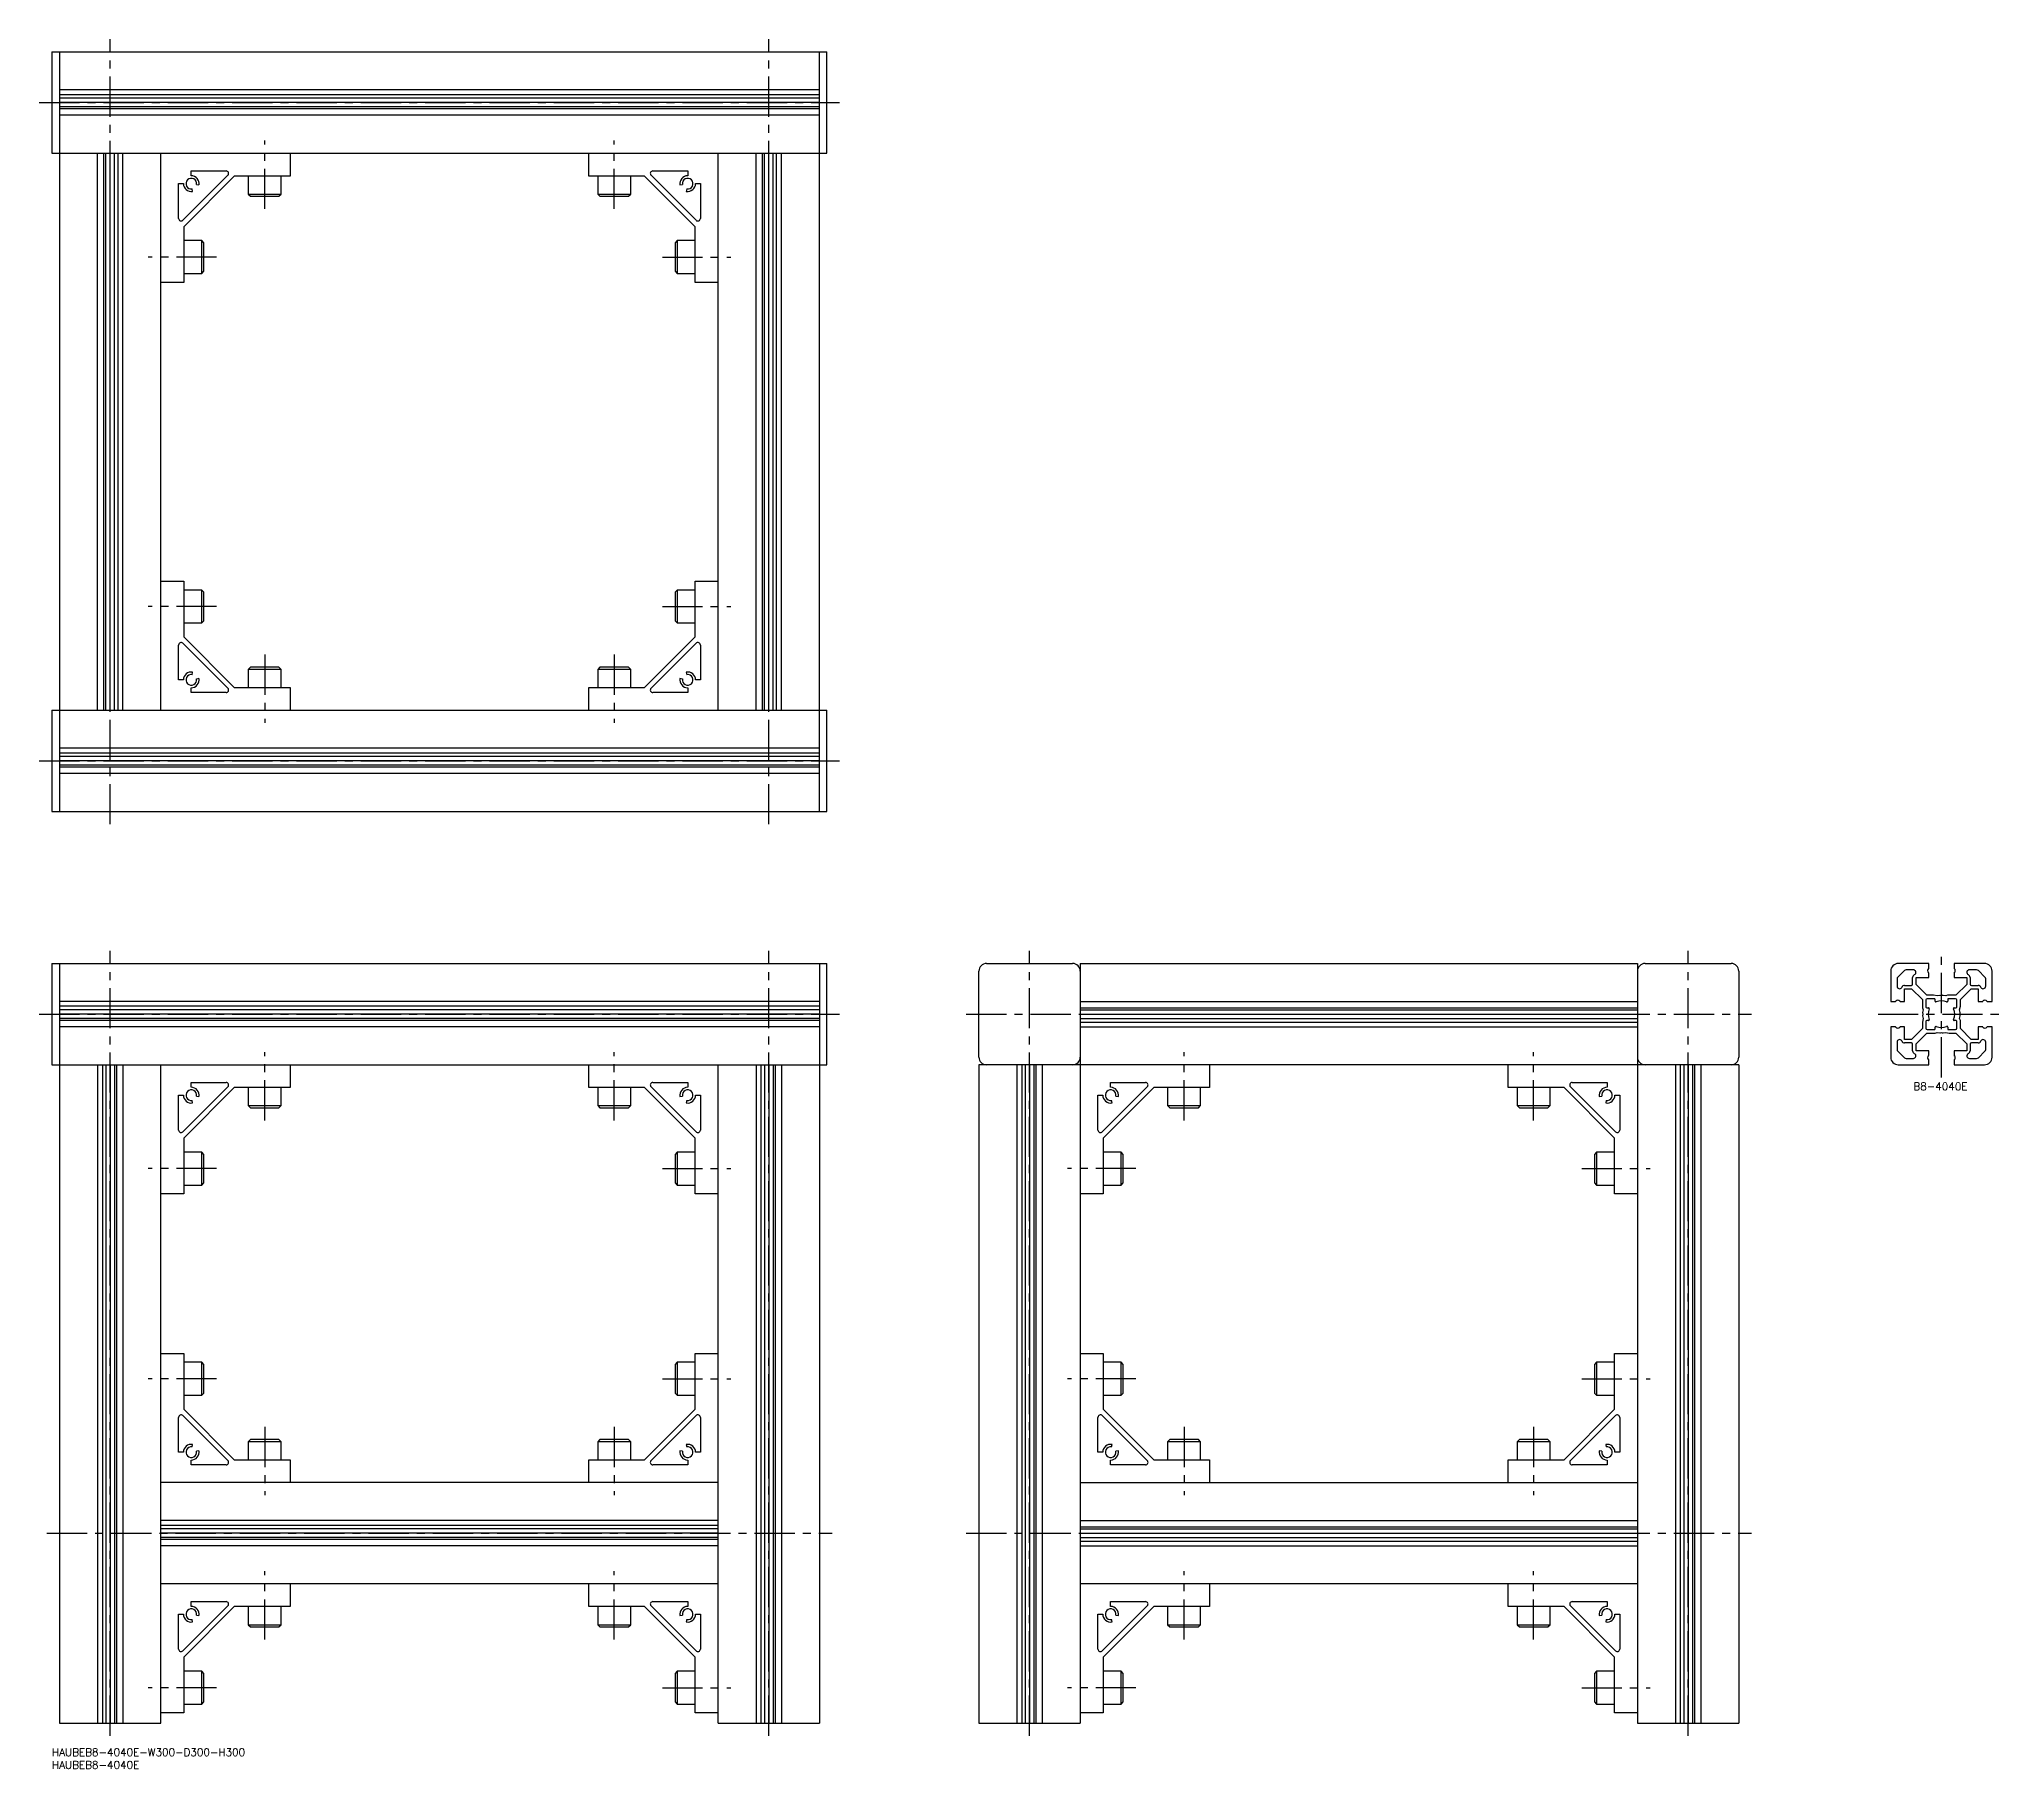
# Model space of a CAD drawing. Extents: x -5 to 771, y -8 to 675.
import ezdxf

# ---------------------------------------------------------------- set-up
doc = ezdxf.new("R2010")
doc.units = 0
doc.header["$LTSCALE"] = 0.5
doc.linetypes.add('CENTER', pattern=[50.8, 31.75, -6.35, 6.35, -6.35])
for name, color, linetype in [('MSM_CENTER', 1, 'CENTER'), ('MSM_CONTINUOUS', 7, 'CONTINUOUS'), ('MSM_PART_NUMBER', 7, 'CONTINUOUS')]:
    doc.layers.add(name, color=color, linetype=linetype)
doc.styles.get("Standard").update_dxf_attribs({"font": 'txt.shx', "height": 3, "bigfont": 'bigfont.shx'})

# ---------------------------------------------------------------- blocks, each defined once
blk = doc.blocks.new('*U8')
at = {"layer": 'MSM_PART_NUMBER'}
blk.add_text('HAUBEB8-4040E-W300-D300-H300', height=3, dxfattribs=at).set_placement((0, -3))
blk = doc.blocks.new('*U9')
at = {"layer": 'MSM_PART_NUMBER'}
blk.add_text('HAUBEB8-4040E', height=3, dxfattribs=at).set_placement((0, -8))
blk = doc.blocks.new('*U10')
at = {"layer": 'MSM_PART_NUMBER'}
blk.add_text('B8-4040E', height=3, dxfattribs=at).set_placement((734.97, 259.97))

msp = doc.modelspace()

# ---------------------------------------------------------------- linework, layer by layer
at = {"layer": 'MSM_CENTER'}
for p, q in [((23, 365), (23, 675)), ((283, 365), (283, 675)), ((-5, 650), (311, 650)), ((84, 608), (84, 635)), ((222, 608), (222, 635)), ((65, 589), (38, 589)), ((241, 589), (268, 589)), ((65, 451), (38, 451)), ((241, 451), (268, 451)), ((84, 432), (84, 405)), ((222, 432), (222, 405)), ((-5, 390), (311, 390)), ((23, 5), (23, 315)), ((283, 5), (283, 315)), ((386, 5), (386, 315)), ((646, 5), (646, 315)), ((746, 265), (746, 315)), ((-5, 290), (311, 290)), ((361, 290), (671, 290)), ((721, 290), (771, 290)), ((84, 248), (84, 275)), ((222, 248), (222, 275)), ((447, 248), (447, 275)), ((585, 248), (585, 275)), ((65, 229), (38, 229)), ((241, 229), (268, 229)), ((428, 229), (401, 229)), ((604, 229), (631, 229)), ((65, 146), (38, 146)), ((241, 146), (268, 146)), ((428, 146), (401, 146)), ((604, 146), (631, 146)), ((84, 127), (84, 100)), ((222, 127), (222, 100)), ((447, 127), (447, 100)), ((585, 127), (585, 100)), ((-2, 85), (308, 85)), ((361, 85), (671, 85)), ((84, 43), (84, 70)), ((222, 43), (222, 70)), ((447, 43), (447, 70)), ((585, 43), (585, 70)), ((65, 24), (38, 24)), ((241, 24), (268, 24)), ((428, 24), (401, 24)), ((604, 24), (631, 24))]:
    msp.add_line(p, q, dxfattribs=at)
at = {"layer": 'MSM_CONTINUOUS'}
for p, q in [((0, 670), (306, 670)), ((0, 670), (0, 630)), ((3, 670), (3, 370)), ((303, 370), (303, 670)), ((306, 630), (306, 670)), ((303, 655), (3, 655)), ((303, 653.11), (3, 653.11)), ((303, 651.7), (3, 651.7)), ((303, 650), (3, 650)), ((303, 648.3), (3, 648.3)), ((303, 647.52), (3, 647.52)), ((303, 645), (3, 645)), ((0, 630), (306, 630)), ((18, 410), (18, 630)), ((20.52, 410), (20.52, 630)), ((21.3, 410), (21.3, 630)), ((23, 410), (23, 630)), ((24.7, 410), (24.7, 630)), ((26.11, 410), (26.11, 630)), ((28, 410), (28, 630)), ((43, 410), (43, 630)), ((94, 630), (94, 621)), ((212, 621), (212, 630)), ((263, 410), (263, 630)), ((278, 410), (278, 630)), ((280.52, 410), (280.52, 630)), ((281.3, 410), (281.3, 630)), ((283, 410), (283, 630)), ((284.7, 410), (284.7, 630)), ((286.11, 410), (286.11, 630)), ((288, 410), (288, 630)), ((69.46, 621.29), (51.71, 603.54)), ((72, 621), (52, 601)), ((55, 623), (68.76, 623)), ((55, 621.1), (55, 623)), ((94, 621), (72, 621)), ((77.5, 621), (77.5, 613.87)), ((90.5, 613.87), (90.5, 621)), ((234, 621), (212, 621)), ((215.5, 621), (215.5, 613.87)), ((228.5, 613.87), (228.5, 621)), ((254, 601), (234, 621)), ((254.29, 603.54), (236.54, 621.29)), ((237.24, 623), (251, 623)), ((251, 623), (251, 621.1)), ((50, 604.24), (50, 618)), ((50, 618), (51.9, 618)), ((55.54, 614.95), (55.36, 615.93)), ((57.07, 617.64), (58.05, 617.46)), ((77.5, 613.87), (78.37, 613)), ((77.5, 613.87), (90.5, 613.87)), ((89.63, 613), (90.5, 613.87)), ((215.5, 613.87), (216.37, 613)), ((215.5, 613.87), (228.5, 613.87)), ((227.63, 613), (228.5, 613.87)), ((247.95, 617.46), (248.93, 617.64)), ((250.64, 615.93), (250.46, 614.95)), ((254.1, 618), (256, 618)), ((256, 618), (256, 604.24)), ((78.37, 613), (89.63, 613)), ((216.37, 613), (227.63, 613)), ((52, 601), (52, 579)), ((254, 579), (254, 601)), ((59.13, 595.5), (52, 595.5)), ((60, 594.63), (59.13, 595.5)), ((59.13, 582.5), (59.13, 595.5)), ((60, 583.37), (60, 594.63)), ((246.87, 595.5), (246, 594.63)), ((246, 594.63), (246, 583.37)), ((254, 595.5), (246.87, 595.5)), ((246.87, 595.5), (246.87, 582.5)), ((52, 582.5), (59.13, 582.5)), ((59.13, 582.5), (60, 583.37)), ((246, 583.37), (246.87, 582.5)), ((246.87, 582.5), (254, 582.5)), ((52, 579), (43, 579)), ((263, 579), (254, 579)), ((43, 461), (52, 461)), ((52, 461), (52, 439)), ((254, 439), (254, 461)), ((254, 461), (263, 461)), ((59.13, 457.5), (52, 457.5)), ((60, 456.63), (59.13, 457.5)), ((59.13, 444.5), (59.13, 457.5)), ((60, 445.37), (60, 456.63)), ((246.87, 457.5), (246, 456.63)), ((246, 456.63), (246, 445.37)), ((254, 457.5), (246.87, 457.5)), ((246.87, 457.5), (246.87, 444.5)), ((52, 444.5), (59.13, 444.5)), ((59.13, 444.5), (60, 445.37)), ((246, 445.37), (246.87, 444.5)), ((246.87, 444.5), (254, 444.5)), ((50, 422), (50, 435.76)), ((51.71, 436.46), (69.46, 418.71)), ((52, 439), (72, 419)), ((234, 419), (254, 439)), ((236.54, 418.71), (254.29, 436.46)), ((256, 435.76), (256, 422)), ((78.37, 427), (77.5, 426.13)), ((89.63, 427), (78.37, 427)), ((90.5, 426.13), (89.63, 427)), ((216.37, 427), (215.5, 426.13)), ((227.63, 427), (216.37, 427)), ((228.5, 426.13), (227.63, 427)), ((51.9, 422), (50, 422)), ((55.36, 424.07), (55.54, 425.05)), ((58.05, 422.54), (57.07, 422.36)), ((77.5, 426.13), (77.5, 419)), ((90.5, 426.13), (77.5, 426.13)), ((90.5, 419), (90.5, 426.13)), ((215.5, 426.13), (215.5, 419)), ((228.5, 426.13), (215.5, 426.13)), ((228.5, 419), (228.5, 426.13)), ((248.93, 422.36), (247.95, 422.54)), ((250.46, 425.05), (250.64, 424.07)), ((256, 422), (254.1, 422)), ((55, 417), (55, 418.9)), ((68.76, 417), (55, 417)), ((72, 419), (94, 419)), ((94, 419), (94, 410)), ((212, 419), (234, 419)), ((212, 410), (212, 419)), ((251, 417), (237.24, 417)), ((251, 418.9), (251, 417)), ((0, 410), (306, 410)), ((0, 410), (0, 370)), ((306, 370), (306, 410)), ((303, 395), (3, 395)), ((303, 393.11), (3, 393.11)), ((303, 391.7), (3, 391.7)), ((303, 390), (3, 390)), ((303, 388.3), (3, 388.3)), ((303, 387.52), (3, 387.52)), ((303, 385), (3, 385)), ((0, 370), (306, 370)), ((0, 310), (306, 310)), ((0, 310), (0, 270)), ((3, 310), (3, 10)), ((303, 310), (303, 10)), ((306, 270), (306, 310)), ((366, 273), (366, 307)), ((369, 310), (403, 310)), ((406, 310), (406, 10)), ((406, 310), (626, 310)), ((626, 310), (626, 10)), ((629, 310), (663, 310)), ((666, 307), (666, 273)), ((726, 307), (726, 295)), ((728.5, 303.91), (728.5, 301.05)), ((731.39, 307.21), (728.79, 304.61)), ((741, 310), (729, 310)), ((734.95, 307.5), (732.09, 307.5)), ((734.65, 301.85), (734.65, 304.5)), ((736, 301.77), (736, 304.5)), ((736, 304.5), (741, 304.5)), ((741, 308.22), (741, 310)), ((741, 304.5), (741, 306.18)), ((763, 310), (751, 310)), ((751, 310), (751, 308.22)), ((751, 306.18), (751, 304.5)), ((751, 304.5), (756, 304.5)), ((756, 304.5), (756, 301.77)), ((759.91, 307.5), (757.05, 307.5)), ((757.35, 304.5), (757.35, 301.85)), ((763.21, 304.61), (760.61, 307.21)), ((763.5, 301.05), (763.5, 303.91)), ((766, 295), (766, 307)), ((303, 295), (3, 295)), ((406, 295), (626, 295)), ((726, 295), (727.78, 295)), ((729.82, 295), (731.5, 295)), ((731.5, 301.35), (734.15, 301.35)), ((731.5, 295), (731.5, 300)), ((731.5, 300), (734.23, 300)), ((734.23, 300), (738.5, 295.73)), ((740.27, 297.5), (736, 301.77)), ((738.5, 295.73), (738.5, 292.48)), ((739.9, 295.6), (739.9, 292.8)), ((742.89, 297.5), (740.27, 297.5)), ((743.2, 296.1), (740.4, 296.1)), ((744.3, 297.2), (742.89, 297.5)), ((743.5, 295.1), (743.5, 295.8)), ((745.35, 297.42), (744.3, 297.2)), ((746, 297.2), (745.71, 297.37)), ((746.29, 297.37), (746, 297.2)), ((747.7, 297.2), (746.65, 297.42)), ((748.48, 297.5), (747.7, 297.2)), ((751.73, 297.5), (748.48, 297.5)), ((748.5, 295.8), (748.5, 295.1)), ((751.6, 296.1), (748.8, 296.1)), ((756, 301.77), (751.73, 297.5)), ((752.1, 292.8), (752.1, 295.6)), ((753.5, 295.73), (757.77, 300)), ((753.5, 293.11), (753.5, 295.73)), ((757.77, 300), (760.5, 300)), ((757.85, 301.35), (760.5, 301.35)), ((760.5, 300), (760.5, 295)), ((760.5, 295), (762.18, 295)), ((764.22, 295), (766, 295)), ((303, 293.11), (3, 293.11)), ((303, 291.7), (3, 291.7)), ((303, 290), (3, 290)), ((303, 288.3), (3, 288.3)), ((303, 287.52), (3, 287.52)), ((406, 292.48), (626, 292.48)), ((406, 291.7), (626, 291.7)), ((406, 290), (626, 290)), ((406, 288.3), (626, 288.3)), ((738.5, 292.48), (738.8, 291.7)), ((738.8, 288.3), (738.5, 286.89)), ((738.8, 291.7), (738.58, 290.65)), ((738.58, 289.35), (738.8, 288.3)), ((738.63, 290.29), (738.8, 290)), ((738.8, 290), (738.63, 289.71)), ((739.9, 287.2), (739.9, 284.4)), ((740.2, 292.5), (740.9, 292.5)), ((740.9, 287.5), (740.2, 287.5)), ((751.1, 292.5), (751.8, 292.5)), ((751.8, 287.5), (751.1, 287.5)), ((752.1, 284.4), (752.1, 287.2)), ((753.2, 291.7), (753.5, 293.11)), ((753.42, 290.65), (753.2, 291.7)), ((753.2, 290), (753.37, 290.29)), ((753.37, 289.71), (753.2, 290)), ((753.2, 288.3), (753.42, 289.35)), ((753.5, 287.52), (753.2, 288.3)), ((753.5, 284.27), (753.5, 287.52)), ((303, 285), (3, 285)), ((406, 286.89), (626, 286.89)), ((406, 285), (626, 285)), ((726, 285), (726, 273)), ((727.78, 285), (726, 285)), ((731.5, 285), (729.82, 285)), ((731.5, 280), (731.5, 285)), ((734.23, 280), (731.5, 280)), ((738.5, 284.27), (734.23, 280)), ((736, 278.23), (740.27, 282.5)), ((738.5, 286.89), (738.5, 284.27)), ((740.27, 282.5), (743.52, 282.5)), ((740.4, 283.9), (743.2, 283.9)), ((743.5, 284.2), (743.5, 284.9)), ((743.52, 282.5), (744.3, 282.8)), ((744.3, 282.8), (745.35, 282.58)), ((745.71, 282.63), (746, 282.8)), ((746, 282.8), (746.29, 282.63)), ((746.65, 282.58), (747.7, 282.8)), ((747.7, 282.8), (749.11, 282.5)), ((748.5, 284.9), (748.5, 284.2)), ((748.8, 283.9), (751.6, 283.9)), ((749.11, 282.5), (751.73, 282.5)), ((751.73, 282.5), (756, 278.23)), ((757.77, 280), (753.5, 284.27)), ((760.5, 280), (757.77, 280)), ((762.18, 285), (760.5, 285)), ((760.5, 285), (760.5, 280)), ((766, 285), (764.22, 285)), ((766, 273), (766, 285)), ((728.5, 278.95), (728.5, 276.09)), ((728.79, 275.39), (731.39, 272.79)), ((734.15, 278.65), (731.5, 278.65)), ((732.09, 272.5), (734.95, 272.5)), ((734.65, 275.5), (734.65, 278.15)), ((736, 275.5), (736, 278.23)), ((741, 275.5), (736, 275.5)), ((741, 273.82), (741, 275.5)), ((741, 270), (741, 271.78)), ((756, 275.5), (751, 275.5)), ((751, 275.5), (751, 273.82)), ((751, 271.78), (751, 270)), ((756, 278.23), (756, 275.5)), ((757.05, 272.5), (759.91, 272.5)), ((757.35, 278.15), (757.35, 275.5)), ((760.5, 278.65), (757.85, 278.65)), ((760.61, 272.79), (763.21, 275.39)), ((763.5, 276.09), (763.5, 278.95)), ((0, 270), (306, 270)), ((18, 270), (18, 10)), ((19.89, 270), (19.89, 10)), ((21.3, 270), (21.3, 10)), ((23, 270), (23, 10)), ((24.7, 270), (24.7, 10)), ((25.48, 270), (25.48, 10)), ((28, 270), (28, 10)), ((43, 10), (43, 270)), ((94, 270), (94, 261)), ((212, 261), (212, 270)), ((263, 10), (263, 270)), ((278, 270), (278, 10)), ((279.89, 270), (279.89, 10)), ((281.3, 270), (281.3, 10)), ((283, 270), (283, 10)), ((284.7, 270), (284.7, 10)), ((285.48, 270), (285.48, 10)), ((288, 270), (288, 10)), ((666, 270), (366, 270)), ((366, 270), (366, 10)), ((381, 270), (381, 10)), ((382.89, 270), (382.89, 10)), ((384.3, 270), (384.3, 10)), ((386, 270), (386, 10)), ((387.7, 270), (387.7, 10)), ((388.48, 270), (388.48, 10)), ((391, 270), (391, 10)), ((457, 270), (457, 261)), ((575, 261), (575, 270)), ((641, 270), (641, 10)), ((642.89, 270), (642.89, 10)), ((644.3, 270), (644.3, 10)), ((646, 270), (646, 10)), ((647.7, 270), (647.7, 10)), ((648.48, 270), (648.48, 10)), ((651, 270), (651, 10)), ((666, 270), (666, 10)), ((729, 270), (741, 270)), ((751, 270), (763, 270)), ((50, 244.24), (50, 258)), ((50, 258), (51.9, 258)), ((69.46, 261.29), (51.71, 243.54)), ((72, 261), (52, 241)), ((55, 263), (68.76, 263)), ((55, 261.1), (55, 263)), ((57.07, 257.64), (58.05, 257.46)), ((94, 261), (72, 261)), ((77.5, 261), (77.5, 253.87)), ((90.5, 253.87), (90.5, 261)), ((234, 261), (212, 261)), ((215.5, 261), (215.5, 253.87)), ((228.5, 253.87), (228.5, 261)), ((254, 241), (234, 261)), ((254.29, 243.54), (236.54, 261.29)), ((237.24, 263), (251, 263)), ((247.95, 257.46), (248.93, 257.64)), ((251, 263), (251, 261.1)), ((254.1, 258), (256, 258)), ((256, 258), (256, 244.24)), ((413, 244.24), (413, 258)), ((413, 258), (414.9, 258)), ((432.46, 261.29), (414.71, 243.54)), ((435, 261), (415, 241)), ((418, 263), (431.76, 263)), ((418, 261.1), (418, 263)), ((420.07, 257.64), (421.05, 257.46)), ((457, 261), (435, 261)), ((440.5, 261), (440.5, 253.87)), ((453.5, 253.87), (453.5, 261)), ((597, 261), (575, 261)), ((578.5, 261), (578.5, 253.87)), ((591.5, 253.87), (591.5, 261)), ((617, 241), (597, 261)), ((617.29, 243.54), (599.54, 261.29)), ((600.24, 263), (614, 263)), ((610.95, 257.46), (611.93, 257.64)), ((614, 263), (614, 261.1)), ((617.1, 258), (619, 258)), ((619, 258), (619, 244.24)), ((55.54, 254.95), (55.36, 255.93)), ((77.5, 253.87), (78.37, 253)), ((77.5, 253.87), (90.5, 253.87)), ((78.37, 253), (89.63, 253)), ((89.63, 253), (90.5, 253.87)), ((215.5, 253.87), (216.37, 253)), ((215.5, 253.87), (228.5, 253.87)), ((216.37, 253), (227.63, 253)), ((227.63, 253), (228.5, 253.87)), ((250.64, 255.93), (250.46, 254.95)), ((418.54, 254.95), (418.36, 255.93)), ((440.5, 253.87), (441.37, 253)), ((440.5, 253.87), (453.5, 253.87)), ((441.37, 253), (452.63, 253)), ((452.63, 253), (453.5, 253.87)), ((578.5, 253.87), (579.37, 253)), ((578.5, 253.87), (591.5, 253.87)), ((579.37, 253), (590.63, 253)), ((590.63, 253), (591.5, 253.87)), ((613.64, 255.93), (613.46, 254.95)), ((52, 241), (52, 219)), ((254, 219), (254, 241)), ((415, 241), (415, 219)), ((617, 219), (617, 241)), ((59.13, 235.5), (52, 235.5)), ((60, 234.63), (59.13, 235.5)), ((59.13, 222.5), (59.13, 235.5)), ((60, 223.37), (60, 234.63)), ((246.87, 235.5), (246, 234.63)), ((246, 234.63), (246, 223.37)), ((254, 235.5), (246.87, 235.5)), ((246.87, 235.5), (246.87, 222.5)), ((422.13, 235.5), (415, 235.5)), ((423, 234.63), (422.13, 235.5)), ((422.13, 222.5), (422.13, 235.5)), ((423, 223.37), (423, 234.63)), ((609.87, 235.5), (609, 234.63)), ((609, 234.63), (609, 223.37)), ((617, 235.5), (609.87, 235.5)), ((609.87, 235.5), (609.87, 222.5)), ((52, 219), (43, 219)), ((52, 222.5), (59.13, 222.5)), ((59.13, 222.5), (60, 223.37)), ((246, 223.37), (246.87, 222.5)), ((246.87, 222.5), (254, 222.5)), ((263, 219), (254, 219)), ((415, 219), (406, 219)), ((415, 222.5), (422.13, 222.5)), ((422.13, 222.5), (423, 223.37)), ((609, 223.37), (609.87, 222.5)), ((609.87, 222.5), (617, 222.5)), ((626, 219), (617, 219)), ((43, 156), (52, 156)), ((52, 156), (52, 134)), ((254, 134), (254, 156)), ((254, 156), (263, 156)), ((406, 156), (415, 156)), ((415, 156), (415, 134)), ((617, 134), (617, 156)), ((617, 156), (626, 156)), ((59.13, 152.5), (52, 152.5)), ((60, 151.63), (59.13, 152.5)), ((59.13, 139.5), (59.13, 152.5)), ((60, 140.37), (60, 151.63)), ((246.87, 152.5), (246, 151.63)), ((246, 151.63), (246, 140.37)), ((254, 152.5), (246.87, 152.5)), ((246.87, 152.5), (246.87, 139.5)), ((422.13, 152.5), (415, 152.5)), ((423, 151.63), (422.13, 152.5)), ((422.13, 139.5), (422.13, 152.5)), ((423, 140.37), (423, 151.63)), ((609.87, 152.5), (609, 151.63)), ((609, 151.63), (609, 140.37)), ((617, 152.5), (609.87, 152.5)), ((609.87, 152.5), (609.87, 139.5)), ((59.13, 139.5), (60, 140.37)), ((246, 140.37), (246.87, 139.5)), ((422.13, 139.5), (423, 140.37)), ((609, 140.37), (609.87, 139.5)), ((52, 139.5), (59.13, 139.5)), ((52, 134), (72, 114)), ((234, 114), (254, 134)), ((246.87, 139.5), (254, 139.5)), ((415, 139.5), (422.13, 139.5)), ((415, 134), (435, 114)), ((597, 114), (617, 134)), ((609.87, 139.5), (617, 139.5)), ((50, 117), (50, 130.76)), ((51.71, 131.46), (69.46, 113.71)), ((236.54, 113.71), (254.29, 131.46)), ((256, 130.76), (256, 117)), ((413, 117), (413, 130.76)), ((414.71, 131.46), (432.46, 113.71)), ((599.54, 113.71), (617.29, 131.46)), ((619, 130.76), (619, 117)), ((51.9, 117), (50, 117)), ((55.36, 119.07), (55.54, 120.05)), ((58.05, 117.54), (57.07, 117.36)), ((78.37, 122), (77.5, 121.13)), ((77.5, 121.13), (77.5, 114)), ((90.5, 121.13), (77.5, 121.13)), ((89.63, 122), (78.37, 122)), ((90.5, 121.13), (89.63, 122)), ((90.5, 114), (90.5, 121.13)), ((216.37, 122), (215.5, 121.13)), ((215.5, 121.13), (215.5, 114)), ((228.5, 121.13), (215.5, 121.13)), ((227.63, 122), (216.37, 122)), ((228.5, 121.13), (227.63, 122)), ((228.5, 114), (228.5, 121.13)), ((248.93, 117.36), (247.95, 117.54)), ((250.46, 120.05), (250.64, 119.07)), ((256, 117), (254.1, 117)), ((414.9, 117), (413, 117)), ((418.36, 119.07), (418.54, 120.05)), ((421.05, 117.54), (420.07, 117.36)), ((441.37, 122), (440.5, 121.13)), ((440.5, 121.13), (440.5, 114)), ((453.5, 121.13), (440.5, 121.13)), ((452.63, 122), (441.37, 122)), ((453.5, 121.13), (452.63, 122)), ((453.5, 114), (453.5, 121.13)), ((579.37, 122), (578.5, 121.13)), ((578.5, 121.13), (578.5, 114)), ((591.5, 121.13), (578.5, 121.13)), ((590.63, 122), (579.37, 122)), ((591.5, 121.13), (590.63, 122)), ((591.5, 114), (591.5, 121.13)), ((611.93, 117.36), (610.95, 117.54)), ((613.46, 120.05), (613.64, 119.07)), ((619, 117), (617.1, 117)), ((55, 112), (55, 113.9)), ((68.76, 112), (55, 112)), ((72, 114), (94, 114)), ((94, 114), (94, 105)), ((212, 114), (234, 114)), ((212, 105), (212, 114)), ((251, 112), (237.24, 112)), ((251, 113.9), (251, 112)), ((418, 112), (418, 113.9)), ((431.76, 112), (418, 112)), ((435, 114), (457, 114)), ((457, 114), (457, 105)), ((575, 114), (597, 114)), ((575, 105), (575, 114)), ((614, 112), (600.24, 112)), ((614, 113.9), (614, 112)), ((263, 105), (43, 105)), ((406, 105), (626, 105)), ((263, 90), (43, 90)), ((263, 88.11), (43, 88.11)), ((263, 86.7), (43, 86.7)), ((406, 90), (626, 90)), ((406, 87.48), (626, 87.48)), ((406, 86.7), (626, 86.7)), ((263, 85), (43, 85)), ((263, 83.3), (43, 83.3)), ((263, 82.52), (43, 82.52)), ((263, 80), (43, 80)), ((406, 85), (626, 85)), ((406, 83.3), (626, 83.3)), ((406, 81.89), (626, 81.89)), ((406, 80), (626, 80)), ((263, 65), (43, 65)), ((94, 65), (94, 56)), ((212, 56), (212, 65)), ((626, 65), (406, 65)), ((457, 65), (457, 56)), ((575, 56), (575, 65)), ((69.46, 56.29), (51.71, 38.54)), ((72, 56), (52, 36)), ((55, 58), (68.76, 58)), ((55, 56.1), (55, 58)), ((94, 56), (72, 56)), ((77.5, 56), (77.5, 48.87)), ((90.5, 48.87), (90.5, 56)), ((234, 56), (212, 56)), ((215.5, 56), (215.5, 48.87)), ((228.5, 48.87), (228.5, 56)), ((254, 36), (234, 56)), ((254.29, 38.54), (236.54, 56.29)), ((237.24, 58), (251, 58)), ((251, 58), (251, 56.1)), ((432.46, 56.29), (414.71, 38.54)), ((435, 56), (415, 36)), ((418, 58), (431.76, 58)), ((418, 56.1), (418, 58)), ((457, 56), (435, 56)), ((440.5, 56), (440.5, 48.87)), ((453.5, 48.87), (453.5, 56)), ((597, 56), (575, 56)), ((578.5, 56), (578.5, 48.87)), ((591.5, 48.87), (591.5, 56)), ((617, 36), (597, 56)), ((617.29, 38.54), (599.54, 56.29)), ((600.24, 58), (614, 58)), ((614, 58), (614, 56.1)), ((50, 39.24), (50, 53)), ((50, 53), (51.9, 53)), ((55.54, 49.95), (55.36, 50.93)), ((57.07, 52.64), (58.05, 52.46)), ((77.5, 48.87), (78.37, 48)), ((77.5, 48.87), (90.5, 48.87)), ((78.37, 48), (89.63, 48)), ((89.63, 48), (90.5, 48.87)), ((215.5, 48.87), (216.37, 48)), ((215.5, 48.87), (228.5, 48.87)), ((216.37, 48), (227.63, 48)), ((227.63, 48), (228.5, 48.87)), ((247.95, 52.46), (248.93, 52.64)), ((250.64, 50.93), (250.46, 49.95)), ((254.1, 53), (256, 53)), ((256, 53), (256, 39.24)), ((413, 39.24), (413, 53)), ((413, 53), (414.9, 53)), ((418.54, 49.95), (418.36, 50.93)), ((420.07, 52.64), (421.05, 52.46)), ((440.5, 48.87), (441.37, 48)), ((440.5, 48.87), (453.5, 48.87)), ((441.37, 48), (452.63, 48)), ((452.63, 48), (453.5, 48.87)), ((578.5, 48.87), (579.37, 48)), ((578.5, 48.87), (591.5, 48.87)), ((579.37, 48), (590.63, 48)), ((590.63, 48), (591.5, 48.87)), ((610.95, 52.46), (611.93, 52.64)), ((613.64, 50.93), (613.46, 49.95)), ((617.1, 53), (619, 53)), ((619, 53), (619, 39.24)), ((52, 36), (52, 14)), ((254, 14), (254, 36)), ((415, 36), (415, 14)), ((617, 14), (617, 36)), ((59.13, 30.5), (52, 30.5)), ((60, 29.63), (59.13, 30.5)), ((59.13, 17.5), (59.13, 30.5)), ((60, 18.37), (60, 29.63)), ((246.87, 30.5), (246, 29.63)), ((246, 29.63), (246, 18.37)), ((254, 30.5), (246.87, 30.5)), ((246.87, 30.5), (246.87, 17.5)), ((422.13, 30.5), (415, 30.5)), ((423, 29.63), (422.13, 30.5)), ((422.13, 17.5), (422.13, 30.5)), ((423, 18.37), (423, 29.63)), ((609.87, 30.5), (609, 29.63)), ((609, 29.63), (609, 18.37)), ((617, 30.5), (609.87, 30.5)), ((609.87, 30.5), (609.87, 17.5)), ((52, 17.5), (59.13, 17.5)), ((59.13, 17.5), (60, 18.37)), ((246, 18.37), (246.87, 17.5)), ((246.87, 17.5), (254, 17.5)), ((415, 17.5), (422.13, 17.5)), ((422.13, 17.5), (423, 18.37)), ((609, 18.37), (609.87, 17.5)), ((609.87, 17.5), (617, 17.5)), ((3, 10), (43, 10)), ((52, 14), (43, 14)), ((263, 14), (254, 14)), ((263, 10), (303, 10)), ((366, 10), (406, 10)), ((415, 14), (406, 14)), ((626, 14), (617, 14)), ((626, 10), (666, 10))]:
    msp.add_line(p, q, dxfattribs=at)
for centre, radius, start, end in [((55, 618), 3.1, 350, 90), ((68.76, 622), 1, 315, 90), ((237.24, 622), 1, 90, 225), ((251, 618), 3.1, 90, 190), ((55, 618), 3.1, 180, 280), ((55, 618), 2.1, 350, 280), ((251, 618), 2.1, 260, 190), ((251, 618), 3.1, 260, 0), ((51, 604.24), 1, 180, 315), ((255, 604.24), 1, 225, 0), ((51, 435.76), 1, 45, 180), ((255, 435.76), 1, 0, 135), ((55, 422), 3.1, 80, 180), ((55, 422), 2.1, 80, 10), ((55, 422), 3.1, 270, 10), ((251, 422), 3.1, 170, 270), ((251, 422), 2.1, 170, 100), ((251, 422), 3.1, 0, 100), ((68.76, 418), 1, 270, 45), ((237.24, 418), 1, 135, 270), ((369, 307), 3, 90, 180), ((403, 307), 3, 0, 90), ((629, 307), 3, 90, 180), ((663, 307), 3, 0, 90), ((729, 307), 3, 90, 180), ((729.5, 303.91), 1, 135, 180), ((732.09, 306.5), 1, 90, 135), ((735.85, 304.5), 1.2, 110.10645, 180), ((734.95, 306.5), 1, 299.17518, 90), ((741.5, 307.2), 1, 127.97987, 232.02013), ((740.7, 308.22), 0.3, 307.97987, 0), ((740.7, 306.18), 0.3, 0, 52.02013), ((751.3, 308.22), 0.3, 180, 232.02013), ((751.3, 306.18), 0.3, 127.97987, 180), ((750.5, 307.2), 1, 307.97987, 52.02013), ((757.05, 306.5), 1, 90, 240.82482), ((756.15, 304.5), 1.2, 0, 69.89355), ((759.91, 306.5), 1, 45, 90), ((763, 307), 3, 0, 90), ((762.5, 303.91), 1, 0, 45), ((727.78, 295.3), 0.3, 270, 322.02013), ((728.8, 294.5), 1, 37.97987, 142.02013), ((729.5, 301.05), 1, 180, 330.82482), ((729.82, 295.3), 0.3, 217.97987, 270), ((731.5, 300.15), 1.2, 90, 159.89355), ((734.15, 301.85), 0.5, 270, 0), ((740.4, 295.6), 0.5, 90, 180), ((743.2, 295.8), 0.3, 0, 90), ((743.8, 295.1), 0.3, 180, 293.35307), ((746, 290), 5.25, 66.64691, 113.35309), ((745.46, 296.94), 0.5, 60, 102), ((746.54, 296.94), 0.5, 78, 120), ((748.2, 295.1), 0.3, 246.64691, 0), ((748.8, 295.8), 0.3, 90, 180), ((751.6, 295.6), 0.5, 0, 90), ((757.85, 301.85), 0.5, 180, 270), ((760.5, 300.15), 1.2, 20.10645, 90), ((762.5, 301.05), 1, 209.17518, 0), ((762.18, 295.3), 0.3, 270, 322.02013), ((763.2, 294.5), 1, 37.97987, 142.02013), ((764.22, 295.3), 0.3, 217.97987, 270), ((739.06, 290.54), 0.5, 168, 210), ((739.06, 289.46), 0.5, 150, 192), ((740.2, 292.8), 0.3, 180, 270), ((740.2, 287.2), 0.3, 90, 180), ((746, 290), 5.25, 156.64691, 203.35309), ((740.9, 292.2), 0.3, 336.64691, 90), ((740.9, 287.8), 0.3, 270, 23.35307), ((751.1, 292.2), 0.3, 90, 203.35309), ((751.1, 287.8), 0.3, 156.64691, 270), ((746, 290), 5.25, 336.64691, 23.35309), ((751.8, 292.8), 0.3, 270, 0), ((751.8, 287.2), 0.3, 0, 90), ((752.94, 290.54), 0.5, 330, 12), ((752.94, 289.46), 0.5, 348, 30), ((727.78, 284.7), 0.3, 37.97987, 90), ((728.8, 285.5), 1, 217.97987, 322.02013), ((729.5, 278.95), 1, 29.17518, 180), ((729.82, 284.7), 0.3, 90, 142.02013), ((731.5, 279.85), 1.2, 200.10645, 270), ((740.4, 284.4), 0.5, 180, 270), ((743.2, 284.2), 0.3, 270, 0), ((743.8, 284.9), 0.3, 66.64691, 180), ((746, 290), 5.25, 246.64691, 293.35309), ((745.46, 283.06), 0.5, 258, 300), ((746.54, 283.06), 0.5, 240, 282), ((748.2, 284.9), 0.3, 0, 113.35309), ((748.8, 284.2), 0.3, 180, 270), ((751.6, 284.4), 0.5, 270, 0), ((760.5, 279.85), 1.2, 270, 339.89355), ((762.5, 278.95), 1, 0, 150.82482), ((762.18, 284.7), 0.3, 37.97987, 90), ((763.2, 285.5), 1, 217.97987, 322.02013), ((764.22, 284.7), 0.3, 90, 142.02013), ((369, 273), 3, 180, 270), ((403, 273), 3, 270, 0), ((629, 273), 3, 180, 270), ((663, 273), 3, 270, 0), ((729, 273), 3, 180, 270), ((729.5, 276.09), 1, 180, 225), ((732.09, 273.5), 1, 225, 270), ((734.15, 278.15), 0.5, 0, 90), ((735.85, 275.5), 1.2, 180, 249.89355), ((734.95, 273.5), 1, 270, 60.82482), ((741.5, 272.8), 1, 127.97987, 232.02013), ((740.7, 273.82), 0.3, 307.97987, 0), ((740.7, 271.78), 0.3, 0, 52.02013), ((751.3, 273.82), 0.3, 180, 232.02013), ((751.3, 271.78), 0.3, 127.97987, 180), ((750.5, 272.8), 1, 307.97987, 52.02013), ((757.05, 273.5), 1, 119.17518, 270), ((756.15, 275.5), 1.2, 290.10645, 0), ((757.85, 278.15), 0.5, 90, 180), ((759.91, 273.5), 1, 270, 315), ((763, 273), 3, 270, 0), ((762.5, 276.09), 1, 315, 0), ((55, 258), 3.1, 180, 280), ((55, 258), 2.1, 350, 280), ((55, 258), 3.1, 350, 90), ((68.76, 262), 1, 315, 90), ((237.24, 262), 1, 90, 225), ((251, 258), 3.1, 90, 190), ((251, 258), 2.1, 260, 190), ((251, 258), 3.1, 260, 0), ((418, 258), 3.1, 180, 280), ((418, 258), 2.1, 350, 280), ((418, 258), 3.1, 350, 90), ((431.76, 262), 1, 315, 90), ((600.24, 262), 1, 90, 225), ((614, 258), 3.1, 90, 190), ((614, 258), 2.1, 260, 190), ((614, 258), 3.1, 260, 0), ((51, 244.24), 1, 180, 315), ((255, 244.24), 1, 225, 0), ((414, 244.24), 1, 180, 315), ((618, 244.24), 1, 225, 0), ((51, 130.76), 1, 45, 180), ((255, 130.76), 1, 0, 135), ((414, 130.76), 1, 45, 180), ((618, 130.76), 1, 0, 135), ((55, 117), 3.1, 80, 180), ((55, 117), 2.1, 80, 10), ((55, 117), 3.1, 270, 10), ((251, 117), 3.1, 170, 270), ((251, 117), 2.1, 170, 100), ((251, 117), 3.1, 0, 100), ((418, 117), 3.1, 80, 180), ((418, 117), 2.1, 80, 10), ((418, 117), 3.1, 270, 10), ((614, 117), 3.1, 170, 270), ((614, 117), 2.1, 170, 100), ((614, 117), 3.1, 0, 100), ((68.76, 113), 1, 270, 45), ((237.24, 113), 1, 135, 270), ((431.76, 113), 1, 270, 45), ((600.24, 113), 1, 135, 270), ((55, 53), 2.1, 350, 280), ((55, 53), 3.1, 350, 90), ((68.76, 57), 1, 315, 90), ((237.24, 57), 1, 90, 225), ((251, 53), 3.1, 90, 190), ((251, 53), 2.1, 260, 190), ((418, 53), 2.1, 350, 280), ((418, 53), 3.1, 350, 90), ((431.76, 57), 1, 315, 90), ((600.24, 57), 1, 90, 225), ((614, 53), 3.1, 90, 190), ((614, 53), 2.1, 260, 190), ((55, 53), 3.1, 180, 280), ((251, 53), 3.1, 260, 0), ((418, 53), 3.1, 180, 280), ((614, 53), 3.1, 260, 0), ((51, 39.24), 1, 180, 315), ((255, 39.24), 1, 225, 0), ((414, 39.24), 1, 180, 315), ((618, 39.24), 1, 225, 0)]:
    msp.add_arc(centre, radius, start, end, dxfattribs=at)

# ---------------------------------------------------------------- block references
for name in ['*U10', '*U8', '*U9']:
    msp.add_blockref(name, (0, 0), dxfattribs=at)

doc.saveas('drawing.dxf')
